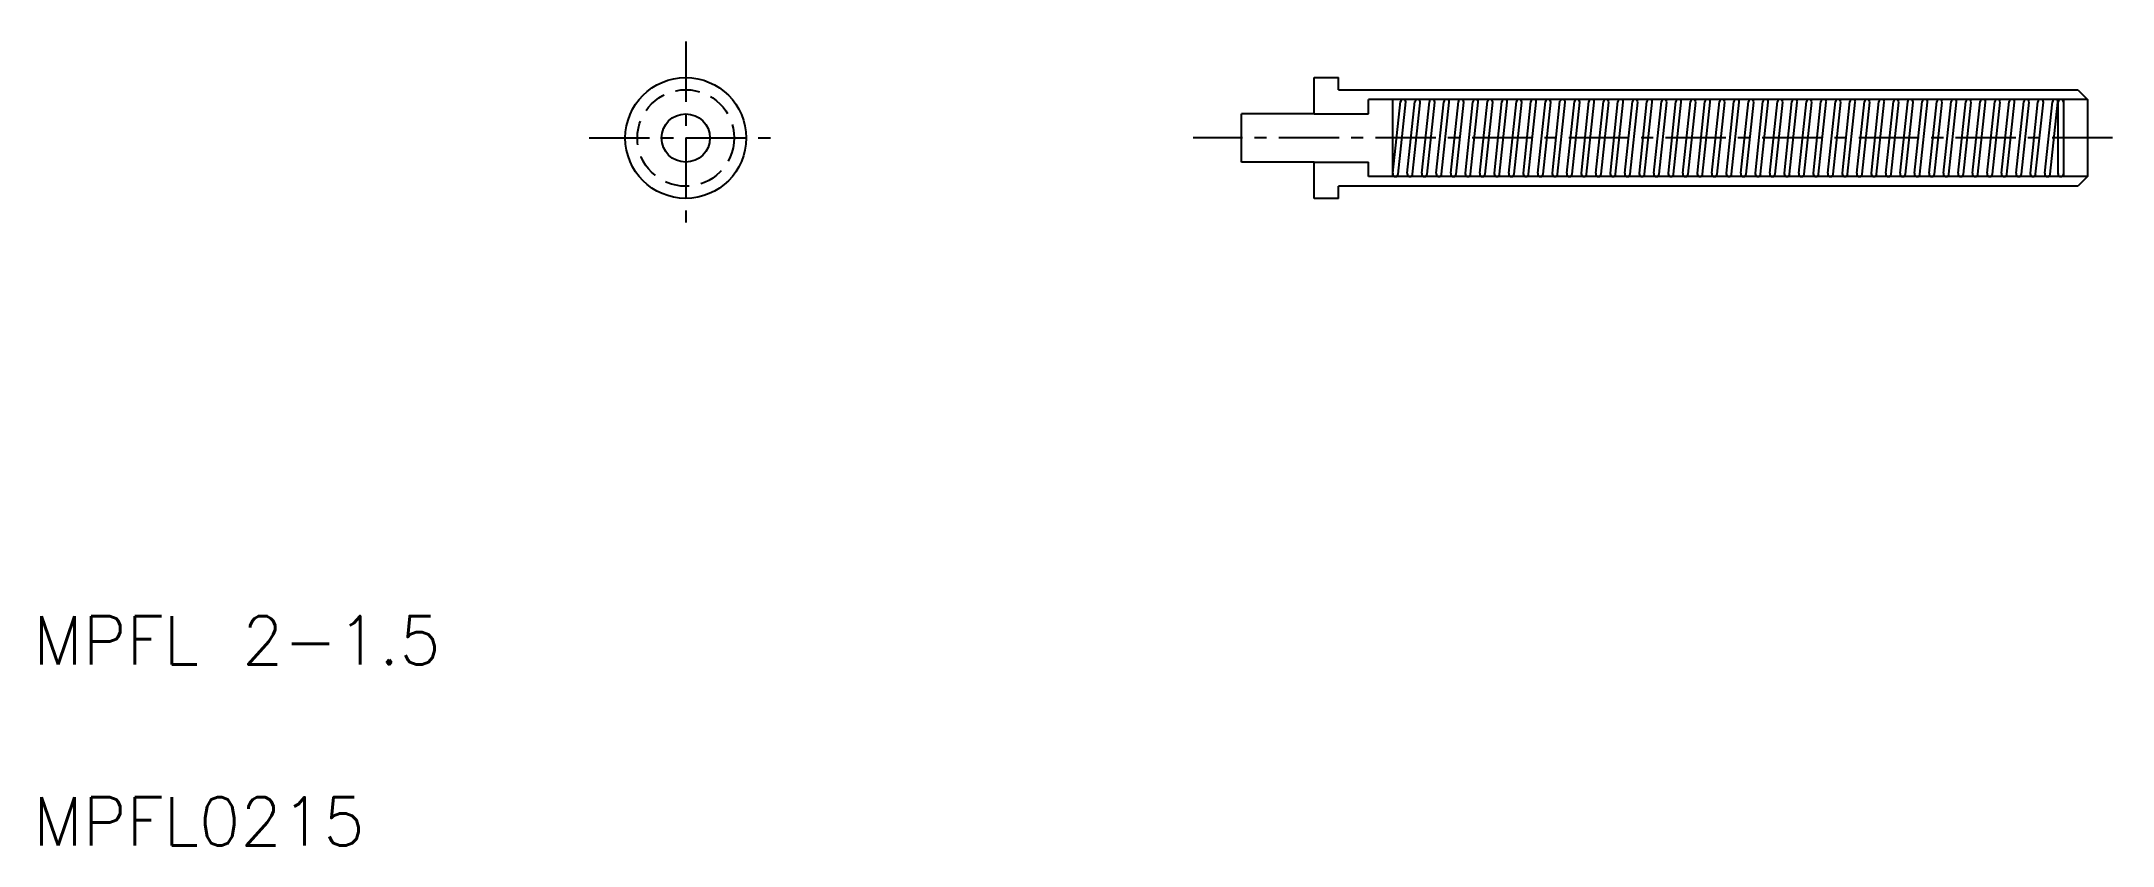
# Model space of a CAD drawing. Extents: x 11.7 to 54.5, y 10.4 to 27.
import ezdxf

# ---------------------------------------------------------------- set-up
doc = ezdxf.new("R2010")
doc.units = 0
doc.linetypes.add('CENTER', pattern=[2, 1.25, -0.25, 0.25, -0.25])
doc.linetypes.add('DASHED', pattern=[0.75, 0.5, -0.25])
doc.layers.get('0').update_dxf_attribs({"linetype": 'CONTINUOUS'})
doc.layers.add('CENTER', color=1, linetype='CENTER')
doc.styles.get("Standard").update_dxf_attribs({"font": 'txt.shx', "bigfont": 'bigfont.shx'})

msp = doc.modelspace()

# ---------------------------------------------------------------- linework, layer by layer
at = {"color": 7, "linetype": 'CONTINUOUS'}
for p, q in [((38, 26.25), (38.5, 26.25)), ((38, 25.5), (38, 26.25)), ((38.5, 26), (38.5, 26.25)), ((38.5, 26), (53.8, 26)), ((54, 25.8), (39.125, 25.8)), ((39.125, 25.5), (39.125, 25.8)), ((39.625, 24.2), (39.625, 25.8)), ((39.627, 24.27), (39.783, 25.754)), ((39.736, 24.25), (39.895, 25.748)), ((39.927, 24.27), (40.083, 25.754)), ((40.036, 24.25), (40.191, 25.726)), ((40.227, 24.27), (40.383, 25.751)), ((40.336, 24.25), (40.494, 25.745)), ((40.527, 24.27), (40.683, 25.752)), ((40.636, 24.25), (40.794, 25.745)), ((40.827, 24.27), (40.983, 25.754)), ((40.936, 24.25), (41.094, 25.744)), ((41.127, 24.27), (41.282, 25.747)), ((41.236, 24.25), (41.394, 25.744)), ((41.427, 24.27), (41.584, 25.76)), ((41.536, 24.25), (41.694, 25.742)), ((41.727, 24.27), (41.883, 25.754)), ((41.836, 24.25), (41.994, 25.745)), ((42.027, 24.27), (42.184, 25.756)), ((42.136, 24.25), (42.294, 25.745)), ((42.327, 24.27), (42.484, 25.755)), ((42.436, 24.25), (42.594, 25.745)), ((42.627, 24.27), (42.784, 25.755)), ((42.736, 24.25), (42.894, 25.745)), ((42.927, 24.27), (43.084, 25.76)), ((43.036, 24.25), (43.194, 25.742)), ((43.227, 24.27), (43.384, 25.756)), ((43.336, 24.25), (43.494, 25.745)), ((43.527, 24.27), (43.684, 25.755)), ((43.636, 24.25), (43.794, 25.745)), ((43.827, 24.27), (43.983, 25.753)), ((43.936, 24.25), (44.094, 25.745)), ((44.127, 24.27), (44.283, 25.753)), ((44.236, 24.25), (44.394, 25.745)), ((44.427, 24.27), (44.583, 25.753)), ((44.536, 24.25), (44.694, 25.745)), ((44.727, 24.27), (44.883, 25.753)), ((44.836, 24.25), (44.994, 25.745)), ((45.027, 24.27), (45.183, 25.753)), ((45.136, 24.25), (45.294, 25.745)), ((45.327, 24.27), (45.483, 25.753)), ((45.436, 24.25), (45.594, 25.745)), ((45.627, 24.27), (45.783, 25.753)), ((45.736, 24.25), (45.894, 25.745)), ((45.927, 24.27), (46.083, 25.753)), ((46.036, 24.25), (46.194, 25.745)), ((46.227, 24.27), (46.383, 25.753)), ((46.336, 24.25), (46.494, 25.745)), ((46.527, 24.27), (46.683, 25.753)), ((46.636, 24.25), (46.794, 25.745)), ((46.827, 24.27), (46.983, 25.753)), ((46.936, 24.25), (47.094, 25.745)), ((47.127, 24.27), (47.283, 25.753)), ((47.236, 24.25), (47.394, 25.745)), ((47.427, 24.27), (47.583, 25.753)), ((47.536, 24.25), (47.694, 25.745)), ((47.727, 24.27), (47.883, 25.753)), ((47.836, 24.25), (47.994, 25.745)), ((48.027, 24.27), (48.183, 25.753)), ((48.136, 24.25), (48.294, 25.745)), ((48.327, 24.27), (48.483, 25.753)), ((48.436, 24.25), (48.594, 25.745)), ((48.627, 24.27), (48.783, 25.753)), ((48.736, 24.25), (48.894, 25.745)), ((48.927, 24.27), (49.083, 25.753)), ((49.036, 24.25), (49.194, 25.745)), ((49.227, 24.27), (49.383, 25.753)), ((49.336, 24.25), (49.494, 25.745)), ((49.527, 24.27), (49.683, 25.753)), ((49.636, 24.25), (49.794, 25.745)), ((49.827, 24.27), (49.983, 25.753)), ((49.936, 24.25), (50.094, 25.745)), ((50.122, 24.27), (50.278, 25.751)), ((50.231, 24.251), (50.389, 25.745)), ((50.421, 24.27), (50.578, 25.753)), ((50.531, 24.25), (50.689, 25.745)), ((50.721, 24.27), (50.878, 25.753)), ((50.831, 24.25), (50.989, 25.745)), ((51.021, 24.27), (51.178, 25.753)), ((51.131, 24.25), (51.289, 25.745)), ((51.321, 24.27), (51.478, 25.753)), ((51.431, 24.25), (51.589, 25.745)), ((51.621, 24.27), (51.778, 25.753)), ((51.731, 24.25), (51.889, 25.745)), ((51.921, 24.27), (52.078, 25.753)), ((52.031, 24.25), (52.189, 25.745)), ((52.221, 24.27), (52.378, 25.753)), ((52.331, 24.25), (52.489, 25.745)), ((52.521, 24.27), (52.678, 25.753)), ((52.631, 24.25), (52.789, 25.745)), ((52.816, 24.27), (52.972, 25.751)), ((52.925, 24.251), (53.084, 25.745)), ((53.116, 24.27), (53.272, 25.751)), ((53.225, 24.251), (53.384, 25.745)), ((53.389, 24.25), (53.389, 25.747)), ((53.5, 25.8), (53.5, 24.2)), ((53.8, 26), (54, 25.8)), ((54, 25.8), (54, 24.2)), ((38, 25.5), (36.5, 25.5)), ((36.5, 24.5), (36.5, 25.5)), ((38, 25.5), (39.125, 25.5)), ((38, 24.5), (36.5, 24.5)), ((38, 23.75), (38, 24.5)), ((38, 24.5), (39.125, 24.5)), ((39.125, 24.2), (39.125, 24.5)), ((53.8, 24), (38.5, 24)), ((38.5, 23.75), (38.5, 24)), ((54, 24.2), (39.125, 24.2)), ((54, 24.2), (53.8, 24)), ((38.5, 23.75), (38, 23.75))]:
    msp.add_line(p, q, dxfattribs=at)
for radius in [1.25, 0.5]:
    msp.add_circle((25, 25), radius, dxfattribs=at)
at = {"color": 3, "linetype": 'DASHED'}
msp.add_circle((25, 25), 1, dxfattribs=at)
at = {"color": 7, "linetype": 'CONTINUOUS'}
for centre, radius, start, end in [((39.839, 25.744), 0.056, 4.4468, 173.3709), ((40.139, 25.744), 0.056, 340.8681, 173.3709), ((40.438, 25.744), 0.056, 1.046, 173.3709), ((40.739, 25.744), 0.056, 358.227, 172.308), ((41.038, 25.744), 0.056, 0.2928, 173.3709), ((41.338, 25.744), 0.056, 359.6772, 176.5695), ((41.638, 25.744), 0.056, 358.195, 163.5374), ((41.939, 25.744), 0.056, 1.0459, 173.3709), ((42.238, 25.744), 0.056, 0.7612, 167.576), ((42.538, 25.744), 0.056, 1.046, 168.5491), ((42.839, 25.744), 0.056, 1.046, 168.5491), ((43.138, 25.744), 0.056, 357.9325, 163.2901), ((43.438, 25.744), 0.056, 1.0461, 167.6256), ((43.738, 25.744), 0.056, 1.046, 168.5491), ((44.039, 25.744), 0.056, 1.3315, 170.96), ((44.339, 25.744), 0.056, 1.3315, 170.96), ((44.639, 25.744), 0.056, 1.3315, 170.96), ((44.939, 25.744), 0.056, 1.3315, 170.96), ((45.239, 25.744), 0.056, 1.3315, 170.96), ((45.539, 25.744), 0.056, 1.3315, 170.96), ((45.839, 25.744), 0.056, 1.3315, 170.96), ((46.139, 25.744), 0.056, 1.3315, 170.96), ((46.439, 25.744), 0.056, 1.3315, 170.96), ((46.739, 25.744), 0.056, 1.3315, 170.96), ((47.039, 25.744), 0.056, 1.3315, 170.96), ((47.339, 25.744), 0.056, 1.3315, 170.96), ((47.639, 25.744), 0.056, 1.3315, 170.96), ((47.939, 25.744), 0.056, 1.3315, 170.96), ((48.239, 25.744), 0.056, 1.3315, 170.96), ((48.539, 25.744), 0.056, 1.3315, 170.96), ((48.839, 25.744), 0.056, 1.3315, 170.96), ((49.139, 25.744), 0.056, 1.3315, 170.96), ((49.439, 25.744), 0.056, 1.3315, 170.96), ((49.739, 25.744), 0.056, 1.3315, 170.96), ((50.039, 25.744), 0.056, 1.3315, 170.96), ((50.333, 25.744), 0.056, 358.227, 173.3709), ((50.633, 25.744), 0.056, 1.3315, 170.96), ((50.933, 25.744), 0.056, 1.3315, 170.96), ((51.233, 25.744), 0.056, 1.3315, 170.96), ((51.533, 25.744), 0.056, 1.3315, 170.96), ((51.833, 25.744), 0.056, 1.3315, 170.96), ((52.133, 25.744), 0.056, 1.3315, 170.96), ((52.433, 25.744), 0.056, 1.3315, 170.96), ((52.733, 25.744), 0.056, 1.3315, 170.96), ((53.028, 25.744), 0.056, 358.227, 173.3709), ((53.328, 25.744), 0.056, 358.227, 173.3709), ((53.445, 25.744), 0.0557, 6.3779, 177.2819), ((39.681, 24.256), 0.0557, 164.828, 354.6385), ((39.981, 24.256), 0.0557, 164.828, 354.6385), ((40.281, 24.256), 0.0557, 164.828, 354.6385), ((40.581, 24.256), 0.0557, 164.828, 354.6385), ((40.881, 24.256), 0.0557, 164.828, 354.6385), ((41.181, 24.256), 0.0557, 164.828, 354.6385), ((41.481, 24.256), 0.0557, 164.828, 354.6385), ((41.781, 24.256), 0.0557, 164.828, 354.6385), ((42.081, 24.256), 0.0557, 164.828, 354.6385), ((42.381, 24.256), 0.0557, 164.828, 354.6385), ((42.681, 24.256), 0.0557, 164.828, 354.6385), ((42.981, 24.256), 0.0557, 164.828, 354.6385), ((43.281, 24.256), 0.0557, 164.828, 354.6385), ((43.581, 24.256), 0.0557, 164.828, 354.6385), ((43.881, 24.256), 0.0557, 164.828, 354.6385), ((44.181, 24.256), 0.0557, 164.828, 354.6385), ((44.481, 24.256), 0.0557, 164.828, 354.6385), ((44.781, 24.256), 0.0557, 164.828, 354.6385), ((45.081, 24.256), 0.0557, 164.828, 354.6385), ((45.381, 24.256), 0.0557, 164.828, 354.6385), ((45.681, 24.256), 0.0557, 164.828, 354.6385), ((45.981, 24.256), 0.0557, 164.828, 354.6385), ((46.281, 24.256), 0.0557, 164.828, 354.6385), ((46.581, 24.256), 0.0557, 164.828, 354.6385), ((46.881, 24.256), 0.0557, 164.828, 354.6385), ((47.181, 24.256), 0.0557, 164.828, 354.6385), ((47.481, 24.256), 0.0557, 164.828, 354.6385), ((47.781, 24.256), 0.0557, 164.828, 354.6385), ((48.081, 24.256), 0.0557, 164.828, 354.6385), ((48.381, 24.256), 0.0557, 164.828, 354.6385), ((48.681, 24.256), 0.0557, 164.828, 354.6385), ((48.981, 24.256), 0.0557, 164.828, 354.6385), ((49.281, 24.256), 0.0557, 164.828, 354.6385), ((49.581, 24.256), 0.0557, 164.828, 354.6385), ((49.881, 24.256), 0.0557, 164.828, 354.6385), ((50.175, 24.256), 0.0557, 164.828, 354.6385), ((50.475, 24.256), 0.0557, 164.828, 354.6385), ((50.775, 24.256), 0.0557, 164.828, 354.6385), ((51.075, 24.256), 0.0557, 164.828, 354.6385), ((51.375, 24.256), 0.0557, 164.828, 354.6385), ((51.675, 24.256), 0.0557, 164.828, 354.6385), ((51.975, 24.256), 0.0557, 164.828, 354.6385), ((52.275, 24.256), 0.0557, 164.828, 354.6385), ((52.575, 24.256), 0.0557, 164.828, 354.6385), ((52.87, 24.256), 0.0557, 164.828, 354.6385), ((53.17, 24.256), 0.0557, 164.828, 354.6385), ((53.444, 24.256), 0.0557, 173.868, 3.6785)]:
    msp.add_arc(centre, radius, start, end, dxfattribs=at)
at = {"layer": 'CENTER', "color": 1, "linetype": 'CENTER'}
for p, q in [((25, 27), (25, 23)), ((23, 25), (27, 25)), ((54.516, 25), (35.5, 25))]:
    msp.add_line(p, q, dxfattribs=at)

# ---------------------------------------------------------------- texts
at = {"color": 7, "linetype": 'CONTINUOUS'}
for s, p in [('MPFL 2-1.5', (11.5, 14.101)), ('MPFL0215', (11.5, 10.351))]:
    msp.add_text(s, height=1, dxfattribs=at).set_placement(p)

doc.saveas('drawing.dxf')
